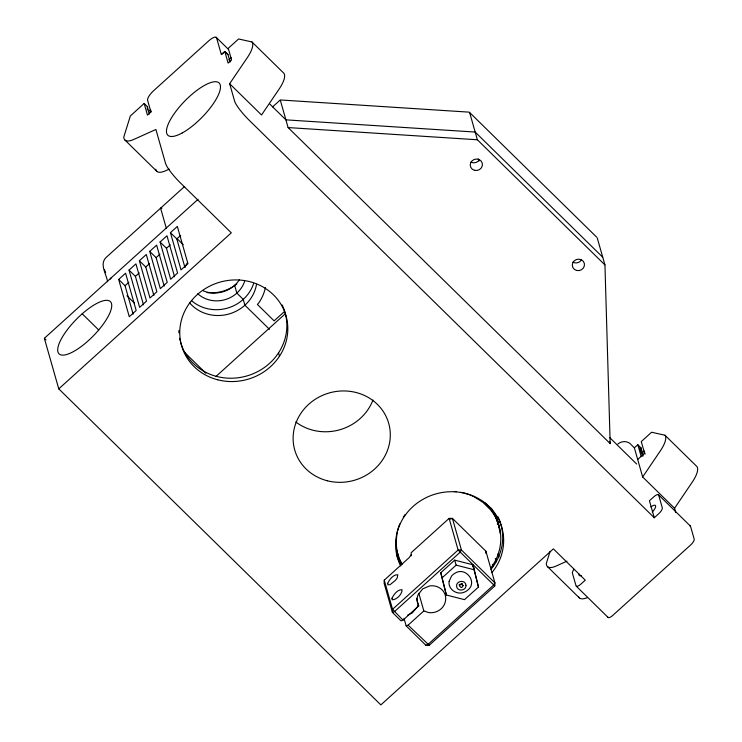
<?xml version="1.0" encoding="UTF-8"?>
<svg xmlns="http://www.w3.org/2000/svg" width="742" height="742" viewBox="0 0 742 742"><rect width="100%" height="100%" fill="white"/><g stroke="black" fill="none" stroke-linecap="round" stroke-linejoin="round"><path stroke-width="1.11" d="M485.824 553.319L485.908 551.232L452.425 518.38L449.114 518.38L411.151 552.716L411.17 554.793L409.009 557.761L384.263 580.17L384.124 583.286L392.425 612.419L401.042 620.868L403.008 620.145L418.729 605.926A14.45 13.439 -15.9 0 1 417.106 599.184A14.293 13.291 -15.9 0 1 418.182 594.583L422.671 588.888L429.516 585.957A14.478 13.467 -15.9 0 1 436.853 586.579A14.348 13.356 -15.9 0 1 441.073 588.925A14.45 13.439 -15.9 0 1 444.115 592.515C447.407 598.163 445.385 605.76 440.229 609.562A14.534 13.523 -15.9 0 1 433.393 612.512A14.293 13.291 -15.9 0 1 428.431 612.521L423.83 610.935L418.813 593.34M403.991 618.327L406.143 625.877L425.908 645.271L429.238 645.28L494.793 585.994L494.923 582.86L485.908 551.232M397.044 532.839L396.043 543.125L397.332 553.3M417.505 606.214L417.616 605.583M550.091 551.343L546.307 563.512A28.994 9.386 -45.5 0 0 555.6 566.294L566.99 561.165M462.312 583.527L461.236 584.668A1.827 1.707 -15.9 0 1 460.272 584.826L459.131 584.306M417.236 606.956L412.2 613.031L407.775 615.007M491.204 567.509C498.411 557.659 501.963 545.138 500.451 532.969A52.413 48.768 -15.9 0 0 498.03 523.017A52.645 48.981 -15.9 0 0 490.379 509.661L482.968 502.371L474.027 496.741A52.413 48.768 -15.9 0 0 469.111 494.636M654.277 517.749L649.436 500.767L653.748 496.871A5.899 1.911 -45.5 0 1 658.655 495.044L662.309 507.862A5.899 1.911 -45.5 0 1 658.59 513.844L654.277 517.749L249.284 120.352A18.893 3.237 47.9 0 1 234.63 101.181L229.649 83.707L247.763 56.986A28.994 9.386 -45.5 0 0 251.983 41.969L238.599 38.974L228.248 48.332L231.569 59.981L228.119 63.107L224.798 51.448L221.348 54.574L216.608 37.925A9.442 3.061 -45.5 0 0 208.762 40.838L153.557 90.774A9.442 3.061 -45.5 0 0 147.602 100.337L150.923 111.996L147.472 115.112L144.152 103.463L130.351 115.947L123.812 136.955A28.994 9.386 -45.5 0 0 133.106 139.746L155.894 129.47L165.614 163.592A18.893 3.237 47.9 0 0 180.269 182.764L231.291 232.83L58.766 388.864L380.85 704.9L553.374 548.867L585.262 580.161L580.949 584.056A5.899 1.911 -45.5 0 1 576.052 585.883L572.397 573.065A5.899 1.911 -45.5 0 1 574.039 569.309M675.786 512.583L674.552 508.261L642.655 476.967L660.77 450.246A28.994 9.386 -45.5 0 0 664.99 435.239L651.615 432.234L641.264 441.592L644.585 453.251L637.684 459.493M674.552 508.261L692.657 481.539A28.994 9.386 -45.5 0 0 696.886 466.532L664.99 435.239M652.292 512.101L653.554 510.626A7.559 2.449 -45.5 0 0 652.237 506.016L650.827 506.953M148.196 111.829L150.524 109.723L151.127 111.838M228.851 59.814L231.179 57.709M184.628 186.437L106.06 257.502C99.15 264.3 106.514 274.206 107.59 281.728M272.574 106.913L280.253 99.957L469.278 112.153L596.67 237.152M58.766 388.864L44.362 338.296L198.058 199.301M118.674 279.465L125.574 273.223L136.185 310.481L129.284 316.713L118.674 279.465L125.046 285.726L133.161 314.209M129.025 270.107L135.925 263.864L146.536 301.113L139.635 307.355L129.025 270.107L135.396 276.367L143.512 304.851M139.375 260.748L146.276 254.506L156.887 291.754L149.986 297.996L139.375 260.748L145.747 266.999L153.863 295.483M149.726 251.38L156.627 245.138L167.238 282.387L160.337 288.629L149.726 251.38L156.108 257.641L164.214 286.124M160.077 242.022L166.978 235.78L177.588 273.028L170.688 279.27L160.077 242.022L166.458 248.282L174.565 276.766M170.428 232.654L177.329 226.412L187.939 263.67L181.039 269.912L170.428 232.654L176.809 238.915L184.925 267.398M125.046 285.726L128.885 282.257M135.396 276.367L139.236 272.898M145.747 266.999L149.587 263.531M156.108 257.641L159.938 254.172M166.458 248.282L170.289 244.814M176.809 238.915L180.64 235.446M284.186 311.761L274.113 320.869L257.391 304.452L259.181 302.356A47.303 44.01 -15.9 0 0 265.45 287.581M215.839 376.584L285.058 313.977M440.767 572.75L454.707 560.136L472.478 564.69L474.268 569.782L478.46 587.043L464.511 599.657L446.378 595.01L440.767 572.75L446.378 595.01M497.261 524L499.783 521.719M442.186 577.749L456.135 565.135L474.268 569.782L472.839 564.792L478.46 587.043M406.143 625.877L408.109 625.154L423.83 610.935M642.655 476.967L634.364 447.834L637.814 444.718L641.005 447.843L643.11 455.263M641.858 453.084L644.186 450.978L645.095 454.15M221.7 54.259L224.882 51.727L227.989 54.583L230.103 61.994M617.863 444.041C621.388 440.869 627.231 440.72 630.691 444.059M169.139 169.167L164.993 171.031A28.994 9.386 -45.5 0 1 155.783 169.204M425.908 645.271L427.874 644.548L493.43 585.252L494.923 582.86L461.431 550.008L452.425 518.38L450.468 519.112L449.114 518.38L458.12 550.008L494.793 585.994M288.1 127.568L477.384 139.774L604.943 264.94L610.184 443.605L288.1 127.568L280.393 100.513M429.238 645.28L408.109 625.154M484.851 502.77L489.924 507.992A52.645 48.981 -15.9 0 1 495.526 516.636A52.413 48.768 -15.9 0 1 499.969 531.309L500.117 533.359M602.745 257.224L475.186 132.057L285.902 119.852L269.958 104.205M251.983 41.969L283.871 73.263A28.994 9.386 -45.5 0 1 279.651 88.279L261.536 114.991L229.649 83.707M216.126 37.276L228.369 49.287M631.173 444.708L634.364 447.834M224.798 51.448L227.989 54.583M609.581 437.455L636.682 464.047M658.358 494.645L690.245 525.93M144.152 103.463L147.343 106.588L149.448 114.008M124.944 140.043L156.831 171.337M576.348 586.282L608.236 617.576M547.438 566.6L579.326 597.894M176.726 238.312L183.255 244.73M269.494 329.346L244.897 305.203L243.237 299.378L236.856 293.127L234.63 285.299M126.938 295.789L134.339 303.051M184.47 352.255L205.849 373.226M399.279 563.02L400.921 564.634M403.008 620.145L392.564 609.303L384.263 580.17M82.195 313.783L98.714 329.986M44.362 338.296L46.013 339.919M491.195 508.177L495.665 515.931L497.437 520.578A52.942 49.26 -15.9 0 1 499.32 529.306M401.904 563.948L398.343 556.546M401.867 564.718L398.816 558.216L396.293 548.616M642.924 456.33L637.814 444.718L641.134 456.367M104.52 269.782L105.642 272.666M495.192 514.271L496.964 518.918A52.942 49.26 -15.9 0 1 498.726 526.653M396.562 550.017L397.267 551.872M396.562 550.666L397.981 554.376M397.387 553.254L398.806 556.964M472.932 565.135L474.268 569.782M597.236 237.885L604.943 264.94M609.553 441.397L610.184 443.605M469.677 112.719L477.384 139.774M478.321 158.825L478.933 160.986M498.03 553.717L498.967 557.01M495.322 558.55L496.259 561.842M492.382 564.347L493.003 566.536M454.707 560.136L456.135 565.135M416.531 598.228L418.729 605.926M278.528 352.886L279.484 356.206M166.264 228.054L160.754 208.706A9.442 1.623 47.9 0 1 161.951 208.187M396.534 550.406L397.035 552.326M411.022 555.823L411.04 555.452A2.337 0.761 -45.5 0 1 411.458 554.636M395.569 541.456L395.783 544.545M641.005 447.843L641.032 450.069M147.343 106.588L147.389 109.927M244.647 281.246A28.335 26.36 -15.9 0 1 197.743 293.758M239.332 279.817A28.335 26.36 -15.9 0 1 203.206 290.808M256.519 284.325A37.777 35.152 -15.9 0 1 228.545 314.107A37.777 35.152 -15.9 0 1 189.414 302.569M185.027 267.083A37.777 35.152 -15.9 0 1 187.596 262.455M253.616 283.546A37.777 35.152 -15.9 0 1 191.64 300.723M110.029 279.317A9.442 8.783 -15.9 0 1 111.597 277.489M236.8 283.936A37.777 35.152 -15.9 0 1 211.442 292.858M210.366 292.84A37.777 35.152 -15.9 0 1 207.101 292.617M397.267 531.828A52.413 48.768 -15.9 0 1 399.864 523.861M403.268 517.276A52.645 48.981 -15.9 0 1 405.021 514.596M454.317 491.482A52.265 48.629 -15.9 0 1 456.488 491.677M460.791 492.326A52.413 48.768 -15.9 0 1 462.915 492.781M463.963 493.04A52.413 48.768 -15.9 0 1 468.1 494.274M496.259 516.423A52.942 49.26 -15.9 0 1 498.012 524.158M496.073 515.709A52.942 49.26 -15.9 0 1 497.761 524.473M496.324 517.053A52.942 49.26 -15.9 0 1 496.954 520.986M496.036 516.367A52.942 49.26 -15.9 0 1 496.472 519.317M607.939 617.168A5.899 1.911 -45.5 0 0 612.846 615.35L690.477 545.138A5.899 1.911 -45.5 0 0 694.197 539.156L690.552 526.338A5.899 1.911 -45.5 0 0 689.67 525.818M581.209 575.523A7.559 2.449 -45.5 0 1 579.048 574.243M587.488 597.588A28.994 9.386 -45.5 0 1 578.491 596.596M400.763 565.951A54.305 50.53 -15.9 0 1 419.416 501.518A54.305 50.53 -15.9 0 1 489.303 506.638A54.305 50.53 -15.9 0 1 491.918 572.629M581.357 260.071A6.14 5.713 -15.9 0 1 572.926 262.158M479.304 159.938A6.14 5.713 -15.9 0 1 470.882 162.034M498.04 516.775A54.305 50.53 -15.9 0 1 490.972 569.309M400.865 564.551A54.305 50.53 -15.9 0 1 396.543 554.404M285.54 314.32A54.305 50.53 -15.9 0 1 245.324 376.37A54.305 50.53 -15.9 0 1 180.408 341.561M180.139 340.495A54.305 50.53 -15.9 0 1 179.675 338.361M178.933 332.87A54.305 50.53 -15.9 0 1 178.822 330.654M282.192 304.981A54.305 50.53 -15.9 0 1 285.271 313.263M372.976 400.031A48.842 45.438 -15.9 0 1 295.78 421.957M465.967 585.262C466.495 590.715 457.35 592.033 456.618 586.477C455.653 580.698 465.559 579.317 465.967 585.262M463.147 585.568L461.997 587.33A1.827 1.707 -15.9 0 1 461.032 587.488L459.391 585.874A1.827 1.707 -15.9 0 1 459.604 584.974L460.856 584.01A1.994 1.855 -15.9 0 1 461.83 584.01L463.147 585.568M392.564 609.303L392.425 612.419L394.392 611.686L459.947 552.4L461.431 550.008L458.12 550.008L392.564 609.303M449.142 581.376C447.806 589.129 456.673 595.14 463.657 592.404A10.982 10.221 -15.9 0 0 467.599 590.233C478.284 582.34 465.466 566.155 454.911 573.288A11.028 10.258 -15.9 0 0 451.479 576.144L449.142 581.376M387.714 583.305L387.853 584.798L390.042 584.677L395.263 580.504A6.91 2.235 -45.5 0 0 397.248 577.777L397.795 574.716C393.251 574.41 389.513 579.493 387.714 583.305M391.989 598.284L392.119 599.786C396.701 599.888 402.164 594.268 402.062 589.695C397.517 589.398 393.779 594.472 391.989 598.284M182.244 132.939A36.608 11.853 -45.5 0 0 220.365 85.46A36.608 11.853 -45.5 0 0 177.848 108.842A36.608 11.853 -45.5 0 0 182.244 132.939M73.504 351.56A36.608 11.853 -45.5 0 0 111.615 304.072A36.608 11.853 -45.5 0 0 69.099 327.454A36.608 11.853 -45.5 0 0 73.504 351.56M217.758 379.811A54.305 50.53 -15.9 0 0 286.486 317.65A54.305 50.53 -15.9 0 0 197.112 294.76A54.305 50.53 -15.9 0 0 217.758 379.811M576.571 270.45A6.14 5.713 -15.9 0 0 584.344 263.429A6.14 5.713 -15.9 0 0 574.243 260.841A6.14 5.713 -15.9 0 0 576.571 270.45M474.528 170.326A6.14 5.713 -15.9 0 0 482.3 163.296A6.14 5.713 -15.9 0 0 472.19 160.708A6.14 5.713 -15.9 0 0 474.528 170.326M327.296 480.77A48.842 45.438 -15.9 0 0 389.105 424.869A48.842 45.438 -15.9 0 0 308.728 404.279A48.842 45.438 -15.9 0 0 327.296 480.77"/></g></svg>
